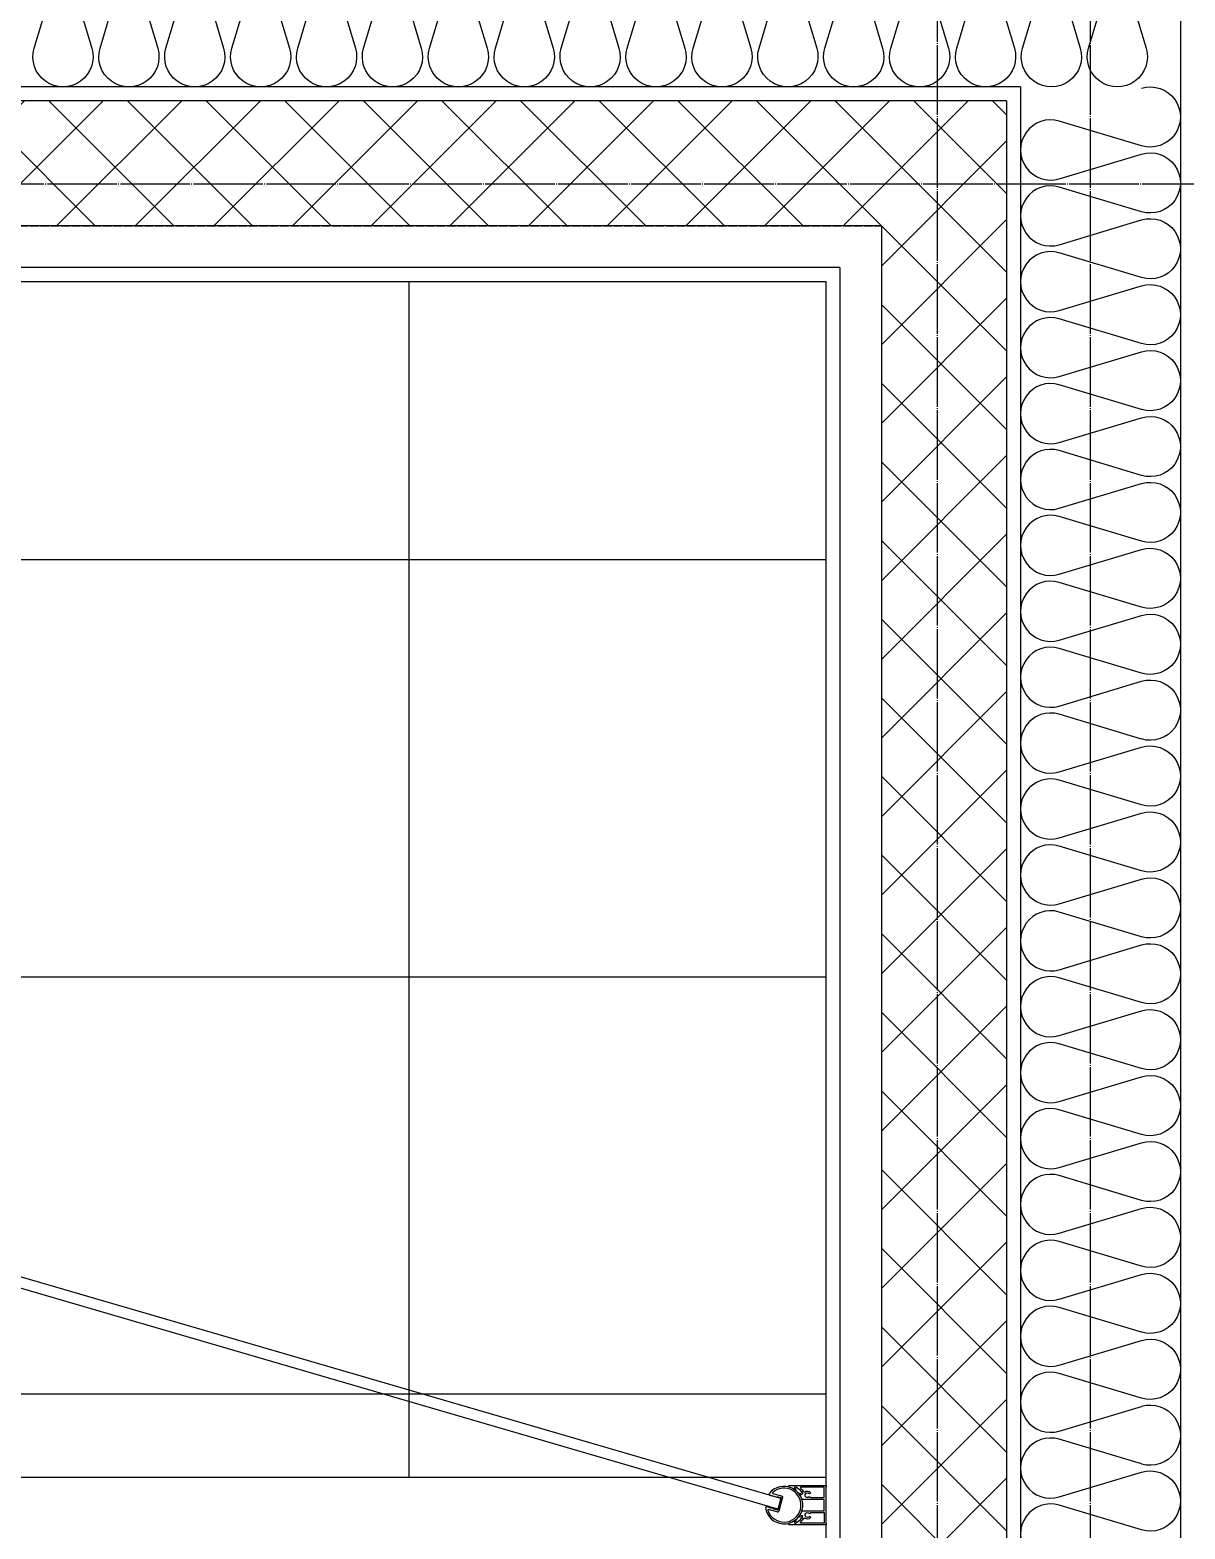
# Model space of a CAD drawing. Header units: millimetres. Extents: x 18456 to 179493, y -203649 to 469211.
# Drawn here: x 142807 to 143638, y -181016 to -179938 of the extents above; entities that cross this region are included whole.
import ezdxf

# ---------------------------------------------------------------- set-up
doc = ezdxf.new("R2010")
doc.units = ezdxf.units.MM
doc.linetypes.add('X-평면도(기본형)$0$CEN', pattern=[52.5, 50, -1, 0.5, -1])
doc.linetypes.add('X-평면도(기본형)$0$HID2', pattern=[7.5, 6, -1.5])
for name, color, linetype, true_color in [('X-평면도(기본형)$0$40HAT', 9, 'Continuous', 0x808080), ('X-평면도(기본형)$0$CEN', 1, 'X-평면도(기본형)$0$CEN', 0xff0000), ('X-평면도(기본형)$0$FIN', 9, 'Continuous', 0x808080), ('X-평면도(기본형)$0$FUR', 6, 'Continuous', 0xff00ff), ('X-평면도(기본형)$0$INS', 9, 'Continuous', 0x808080), ('X-평면도(기본형)$0$INSUL', 9, 'Continuous', 0x808080), ('X-평면도(기본형)$0$MC', 7, 'Continuous', 0x7f7fff), ('X-평면도(기본형)$0$TIL', 5, 'Continuous', 0x0000ff), ('X-평면도(기본형)$0$UIS', 7, 'X-평면도(기본형)$0$HID2', 0x000000), ('X-평면도(기본형)$0$W2', 3, 'Continuous', 0x00ff00)]:
    doc.layers.add(name, color=color, linetype=linetype, true_color=true_color)

# ---------------------------------------------------------------- blocks, each defined once
blk = doc.blocks.new('X-평면도(기본형)$0$A$C019C01BD')
at = {"layer": 'X-평면도(기본형)$0$FUR', "color": 4, "ltscale": 3, "true_color": 0x00ffff}
blk.add_line((483.1, 1200.3), (483.1, 0.3), dxfattribs=at)
at = {"layer": 'X-평면도(기본형)$0$FUR', "color": 8, "true_color": 0x808080}
for p, q in [((498.4, 32.7), (332.9, 600.2)), ((506.1, 34.8), (340.6, 602.3)), ((504.3, 41.8), (504.4, 43.3)), ((504.8, 43.8), (504.8, 43.8)), ((494.7, 38.6), (496.4, 32.2)), ((495, 41.2), (495, 41.2)), ((495.6, 41), (496.4, 39.6)), ((496.4, 39.6), (496.1, 39.5)), ((496.1, 39.5), (496.6, 37.6)), ((496.6, 37.6), (497.4, 35.8)), ((497.4, 35.8), (496.9, 35.6)), ((496.9, 35.6), (497.6, 33)), ((497.5, 31.6), (507.4, 34.2)), ((498.2, 32.7), (506.3, 34.8)), ((498.4, 32.7), (506.1, 34.8)), ((504.7, 41.8), (504.3, 41.8)), ((505.2, 39.9), (504.7, 41.8)), ((505.4, 37.9), (505.2, 39.9)), ((506, 38), (505.4, 37.9)), ((506.6, 35.5), (506, 38)), ((508, 35.3), (506.3, 41.7)), ((488.9, 26.6), (488.9, 0)), ((489.7, 27.1), (489.4, 27.1)), ((489.7, 22.1), (490.7, 23)), ((515.6, 23), (516.5, 22.1)), ((516.8, 27.1), (516.6, 27.1)), ((517.3, 0), (517.3, 26.6)), ((490.2, 18.6), (490.8, 18.6)), ((490.2, 1.6), (490.2, 18.6)), ((495.7, 17.9), (494.8, 17)), ((497.7, 11.3), (497.7, 1.6)), ((499, 1.6), (499, 17.5)), ((507.2, 17.5), (507.2, 1.6)), ((508.5, 11.3), (508.5, 1.6)), ((511.4, 17), (510.5, 17.9)), ((516, 18.6), (515.4, 18.6)), ((516, 1.6), (516, 18.6)), ((497.7, 1.6), (490.2, 1.6)), ((490.2, 0), (490.2, 0.3)), ((490.2, 0.3), (516, 0.3)), ((507.2, 1.6), (499, 1.6)), ((508.5, 1.6), (516, 1.6)), ((516, 0.3), (516, 0)), ((488.9, 0), (490.2, 0)), ((516, 0), (517.3, 0))]:
    blk.add_line(p, q, dxfattribs=at)
at = {"layer": 'X-평면도(기본형)$0$FUR', "color": 8, "true_color": 0x808080, "extrusion": (0, 0, -1)}
for centre, radius, start, end in [((-503.1, 30.4), 13.5, 97.1916, 52.8084), ((-504.9, 43.3), 0.5, 1.8306, 75), ((-503.1, 30.4), 12.2, 107.0509, 42.9491), ((-494.4, 38.5), 0.3, 42.9491, 165), ((-495.2, 40.7), 0.5, 75, 148.1694), ((-506.6, 41.8), 0.3, 345, 107.0509)]:
    blk.add_arc(centre, radius, start, end, dxfattribs=at)
at = {"layer": 'X-평면도(기본형)$0$FUR', "color": 8, "true_color": 0x808080}
for centre, radius, start, end in [((498, 33.1), 0.5, 195, 285), ((506.2, 35.3), 0.5, 285, 15), ((507.2, 35.1), 0.9, 285, 15), ((489.4, 26.6), 0.5, 90, 180), ((489.7, 26.6), 0.5, 15.7918, 90), ((503.1, 30.4), 15.7, 211.7785, 238.2215), ((503.1, 30.4), 13.5, 195.7918, 215.5028), ((503.1, 30.4), 14.5, 210.6245, 215.5028), ((491.7, 22.3), 0.5, 215.5028, 35.5028), ((497.3, 32.4), 0.9, 195, 285), ((503.1, 30.4), 15.7, 301.7785, 328.2215), ((514.5, 22.3), 0.5, 144.4972, 324.4972), ((503.1, 30.4), 13.5, 324.4972, 344.2082), ((503.1, 30.4), 14.5, 324.4972, 329.3755), ((516.6, 26.6), 0.5, 90, 164.2082), ((516.8, 26.6), 0.5, 0, 90), ((503.1, 30.4), 17, 223.874, 236.1081), ((496, 13.6), 3, 139.9906, 223.9429), ((493.3, 15.8), 0.5, 319.9906, 56.1081), ((494.3, 12), 0.65, 223.9429, 43.9429), ((496, 13.6), 1.7, 316.0571, 223.9429), ((495, 19), 0.5, 54.4972, 234.4972), ((503.1, 30.4), 14.5, 234.4972, 239.3755), ((503.1, 30.4), 13.5, 234.4972, 252.3198), ((497.7, 12), 0.65, 136.0571, 270.6985), ((503.1, 30.4), 13.5, 287.6802, 305.5028), ((510.2, 13.6), 1.7, 316.0571, 223.9429), ((508.5, 12), 0.65, 269.3015, 43.9429), ((503.1, 30.4), 14.5, 300.6245, 305.5028), ((511.3, 19), 0.5, 305.5028, 125.5028), ((511.9, 12), 0.65, 136.0571, 316.0571), ((512.9, 15.8), 0.5, 123.8919, 220.0094), ((510.2, 13.6), 3, 316.0571, 40.0094), ((503.1, 30.4), 17, 303.8919, 316.126)]:
    blk.add_arc(centre, radius, start, end, dxfattribs=at)
blk = doc.blocks.new('X-평면도(기본형)$0$ba15001400')
at = {"layer": 'X-평면도(기본형)$0$MC'}
blk.add_lwpolyline([(1400, 0), (1400, 300), (2300, 300), (2300, 1500), (1400, 1500), (0, 1500), (0, 0)], close=True, dxfattribs=at)
at = {"layer": 'X-평면도(기본형)$0$TIL'}
for p, q in [((1500, 300), (1500, 1500)), ((1800, 414.3), (1800, 1500)), ((2100, 400), (2100, 1500)), ((2300, 1200), (1440, 1200))]:
    blk.add_line(p, q, dxfattribs=at)
at = {"layer": 'X-평면도(기본형)$0$FUR', "linetype": 'ByBlock', "rotation": 180}
blk.add_blockref('X-평면도(기본형)$0$A$C019C01BD', (1923.1, 1500.3), dxfattribs=at)
blk = doc.blocks.new('U112 (X-평면도(기본형)$0$ins-l)')
at = {"layer": 'X-평면도(기본형)$0$INSUL', "color": 8, "true_color": 0x808080}
for p, q in [((36.86, 24.24), (21.4, 75.76)), ((57.47, 75.76), (42.01, 24.24)), ((78.08, 24.24), (62.62, 75.76)), ((98.69, 75.76), (83.23, 24.24)), ((119.3, 24.24), (103.84, 75.76)), ((139.91, 75.76), (124.45, 24.24)), ((160.52, 24.24), (145.06, 75.76)), ((181.13, 75.76), (165.67, 24.24)), ((201.74, 24.24), (186.28, 75.76)), ((222.35, 75.76), (206.89, 24.24)), ((242.96, 24.24), (227.5, 75.76)), ((263.57, 75.76), (248.11, 24.24)), ((284.18, 24.24), (268.72, 75.76)), ((304.79, 75.76), (289.33, 24.24)), ((325.4, 24.24), (309.94, 75.76)), ((346.01, 75.76), (330.55, 24.24)), ((366.62, 24.24), (351.16, 75.76)), ((387.23, 75.76), (371.77, 24.24)), ((407.84, 24.24), (392.38, 75.76)), ((428.45, 75.76), (412.99, 24.24)), ((449.06, 24.24), (433.6, 75.76)), ((469.67, 75.76), (454.21, 24.24)), ((490.28, 24.24), (474.82, 75.76)), ((510.89, 75.76), (495.43, 24.24)), ((531.5, 24.24), (516.04, 75.76)), ((552.11, 75.76), (536.65, 24.24)), ((572.72, 24.24), (557.26, 75.76)), ((593.33, 75.76), (577.87, 24.24)), ((613.94, 24.24), (598.48, 75.76)), ((634.55, 75.76), (619.09, 24.24)), ((655.16, 24.24), (639.7, 75.76)), ((675.77, 75.76), (660.31, 24.24)), ((696.38, 24.24), (680.92, 75.76)), ((716.99, 75.76), (701.53, 24.24))]:
    blk.add_line(p, q, dxfattribs=at)
at = {"layer": 'X-평면도(기본형)$0$INSUL', "color": 8, "true_color": 0x808080, "extrusion": (0, 0, -1)}
for centre in [(-39.44, 81.17), (-80.66, 81.17), (-121.88, 81.17), (-163.1, 81.17), (-204.32, 81.17), (-245.54, 81.17), (-286.76, 81.17), (-327.98, 81.17), (-369.19, 81.17), (-410.41, 81.17), (-451.63, 81.17), (-492.85, 81.17), (-534.07, 81.17), (-575.29, 81.17), (-616.51, 81.17), (-657.73, 81.17), (-698.95, 81.17)]:
    blk.add_arc(centre, 18.83, 343.30076, 196.69924, dxfattribs=at)
blk = doc.blocks.new('U118 (X-평면도(기본형)$0$ins-l)')
at = {"layer": 'X-평면도(기본형)$0$INSUL', "color": 8, "true_color": 0x808080}
for p, q in [((36.86, 24.24), (21.4, 75.76)), ((57.47, 75.76), (42.01, 24.24)), ((78.08, 24.24), (62.62, 75.76)), ((98.69, 75.76), (83.23, 24.24)), ((119.3, 24.24), (103.84, 75.76)), ((139.91, 75.76), (124.45, 24.24)), ((160.52, 24.24), (145.06, 75.76)), ((181.13, 75.76), (165.67, 24.24)), ((201.74, 24.24), (186.28, 75.76)), ((222.35, 75.76), (206.89, 24.24)), ((242.96, 24.24), (227.5, 75.76)), ((263.57, 75.76), (248.11, 24.24)), ((284.18, 24.24), (268.72, 75.76)), ((304.79, 75.76), (289.33, 24.24)), ((325.4, 24.24), (309.94, 75.76)), ((346.01, 75.76), (330.55, 24.24)), ((366.62, 24.24), (351.16, 75.76)), ((387.23, 75.76), (371.77, 24.24)), ((407.84, 24.24), (392.38, 75.76)), ((428.45, 75.76), (412.99, 24.24)), ((449.06, 24.24), (433.6, 75.76)), ((469.67, 75.76), (454.21, 24.24)), ((490.28, 24.24), (474.82, 75.76)), ((510.89, 75.76), (495.43, 24.24)), ((531.5, 24.24), (516.04, 75.76)), ((552.11, 75.76), (536.65, 24.24)), ((572.72, 24.24), (557.26, 75.76)), ((593.33, 75.76), (577.87, 24.24)), ((613.94, 24.24), (598.48, 75.76)), ((634.55, 75.76), (619.09, 24.24)), ((655.16, 24.24), (639.7, 75.76)), ((675.77, 75.76), (660.31, 24.24)), ((696.38, 24.24), (680.92, 75.76)), ((716.99, 75.76), (701.53, 24.24)), ((737.6, 24.24), (722.14, 75.76)), ((758.21, 75.76), (742.75, 24.24)), ((778.82, 24.24), (763.36, 75.76)), ((799.42, 75.76), (783.97, 24.24)), ((820.03, 24.24), (804.58, 75.76)), ((840.64, 75.76), (825.19, 24.24)), ((861.25, 24.24), (845.8, 75.76)), ((881.86, 75.76), (866.41, 24.24)), ((902.47, 24.24), (887.02, 75.76))]:
    blk.add_line(p, q, dxfattribs=at)
at = {"layer": 'X-평면도(기본형)$0$INSUL', "color": 8, "true_color": 0x808080, "extrusion": (0, 0, -1)}
for centre in [(-39.44, 81.17), (-80.66, 81.17), (-121.88, 81.17), (-163.1, 81.17), (-204.32, 81.17), (-245.54, 81.17), (-286.76, 81.17), (-327.98, 81.17), (-369.19, 81.17), (-410.41, 81.17), (-451.63, 81.17), (-492.85, 81.17), (-534.07, 81.17), (-575.29, 81.17), (-616.51, 81.17), (-657.73, 81.17), (-698.95, 81.17), (-740.17, 81.17), (-781.39, 81.17), (-822.61, 81.17), (-863.83, 81.17), (-905.05, 81.17)]:
    blk.add_arc(centre, 18.83, 343.30076, 196.69924, dxfattribs=at)
at = {"layer": 'X-평면도(기본형)$0$INSUL', "color": 8, "true_color": 0x808080}
for centre in [(18.83, 18.83), (60.05, 18.83), (101.27, 18.83), (142.49, 18.83), (183.71, 18.83), (224.93, 18.83), (266.15, 18.83), (307.37, 18.83), (348.58, 18.83), (389.8, 18.83), (431.02, 18.83), (472.24, 18.83), (513.46, 18.83), (554.68, 18.83), (595.9, 18.83), (637.12, 18.83), (678.34, 18.83), (719.56, 18.83), (760.78, 18.83), (802, 18.83), (843.22, 18.83), (884.44, 18.83)]:
    blk.add_arc(centre, 18.83, 163.30076, 16.69924, dxfattribs=at)

msp = doc.modelspace()

# ---------------------------------------------------------------- hatches: boundary and pattern name
at = {"layer": 'X-평면도(기본형)$0$40HAT'}
h = msp.add_hatch(dxfattribs=at)
h.set_pattern_fill('H3', color=256, scale=40, style=0, pattern_type=2)
h.set_pattern_definition([(315, (-605844.544, -337778.427), (28.2842712, 28.2842712), []), (45, (-605844.544, -337778.427), (-28.2842712, 28.2842712), [])])
h.paths.add_polyline_path([(143509.6, -181434.2), (143529.6, -181434.2), (143529.6, -181659.2), (143419.6, -181659.2), (143419.6, -180079.2), (142139.6, -180079.2), (142139.6, -180979.2), (141839.6, -180979.2), (141839.6, -180889.2), (142049.6, -180889.2), (142049.6, -179989.2), (143509.6, -179989.2)], flags=0)

# ---------------------------------------------------------------- linework, layer by layer
at = {"layer": 'X-평면도(기본형)$0$CEN'}
for p, q in [((143459.6, -179214.2), (143459.6, -182679.2)), ((143569.6, -179214.2), (143569.6, -181269.2)), ((143709.6, -180049.2), (141489.6, -180049.2))]:
    msp.add_line(p, q, dxfattribs=at)
at = {"layer": 'X-평면도(기본형)$0$FIN'}
for q in [(142169.6, -180109.2), (143389.6, -181669.2)]:
    msp.add_line((143389.6, -180109.2), q, dxfattribs=at)
at = {"layer": 'X-평면도(기본형)$0$INS'}
for p, q in [((143634.6, -179864.2), (143634.6, -181309.2)), ((143519.6, -179979.2), (141609.6, -179979.2)), ((143519.6, -179979.2), (143519.6, -181424.2))]:
    msp.add_line(p, q, dxfattribs=at)
at = {"layer": 'X-평면도(기본형)$0$UIS'}
msp.add_lwpolyline([(136769.6, -180274.2), (137109.6, -180274.2), (137109.6, -176934.2), (138194.6, -176934.2), (138194.6, -178794.2), (140179.6, -178794.2), (140179.6, -180099.2), (141284.6, -180099.2), (141284.6, -180304.2), (142139.6, -180304.2), (142139.6, -180079.2), (143419.6, -180079.2), (143419.6, -181754.2), (144249.6, -181754.2), (144249.6, -185884.2), (142289.6, -185884.2), (142289.6, -184834.2), (141839.6, -184834.2)], dxfattribs=at)
at = {"layer": 'X-평면도(기본형)$0$W2'}
for p, q in [((143509.6, -179989.2), (142049.6, -179989.2)), ((143509.6, -179989.2), (143509.6, -181434.2)), ((143419.6, -180079.2), (142139.6, -180079.2)), ((143419.6, -180079.2), (143419.6, -181659.2))]:
    msp.add_line(p, q, dxfattribs=at)

# ---------------------------------------------------------------- block references
at = {"xscale": -1, "rotation": 270}
msp.add_blockref('X-평면도(기본형)$0$ba15001400', (141879.6, -182419.2), dxfattribs=at)
at = {"layer": 'X-평면도(기본형)$0$INSUL', "yscale": 1.149999999999999, "zscale": 1.149999999999999}
for name, p, xscale, rotation in [('U112 (X-평면도(기본형)$0$ins-l)', (143634.6, -179864.2), 1.149999999999999, 180), ('U118 (X-평면도(기본형)$0$ins-l)', (143634.6, -179979.2), -1.149999999999999, 90)]:
    msp.add_blockref(name, p, dxfattribs=dict(at, xscale=xscale, rotation=rotation))

doc.saveas('drawing.dxf')
